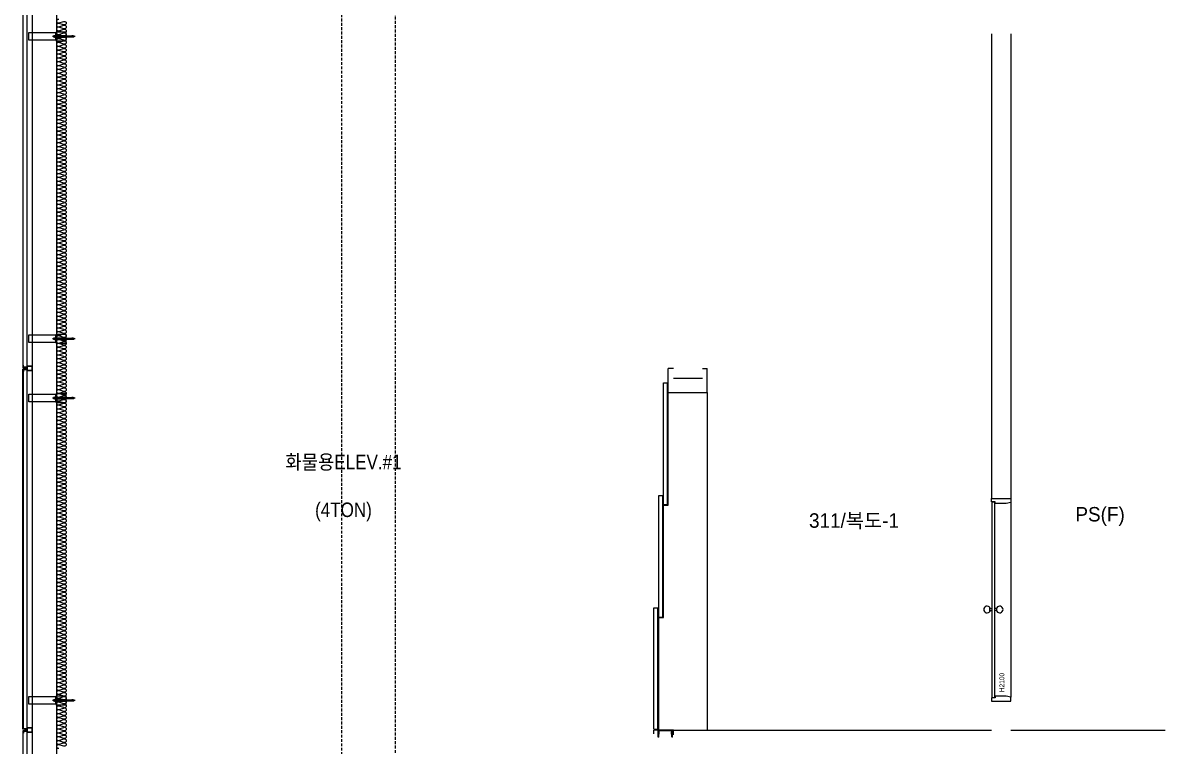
# Model space of a CAD drawing. Header units: millimetres. Extents: x -1320 to 172218, y -4077 to 50350.
# Drawn here: x 160350 to 172200, y 17583 to 25083 of the extents above; entities that cross this region are included whole.
import ezdxf
from ezdxf.enums import TextEntityAlignment as Align

# ---------------------------------------------------------------- set-up
doc = ezdxf.new("R2010")
doc.units = ezdxf.units.MM
doc.header["$LTSCALE"] = 60
doc.linetypes.add('HIDDENX2', pattern=[0.75, 0.5, -0.25])
for name, color, linetype in [('8', 8, 'Continuous'), ('A-ELE-3', 3, 'Continuous'), ('A-ELE-8', 8, 'Continuous'), ('A-ETC-8', 8, 'Continuous'), ('A-FIN', 6, 'Continuous'), ('A-WALL-D', 7, 'Continuous'), ('A-WID', 4, 'Continuous'), ('hidden', 9, 'HIDDENX2'), ('INSUL', 8, 'Continuous'), ('ISL', 251, 'Continuous')]:
    doc.layers.add(name, color=color, linetype=linetype)
doc.layers.add('NOPLOT', color=191, linetype='Continuous', plot=False)
doc.layers.add('NOPLOT-TEXT', color=11, linetype='Continuous', plot=False)
doc.styles.add('Gtx', font='')
doc.styles.get('Gtx').set_extended_font_data('Dotum')

# ---------------------------------------------------------------- blocks, each defined once
blk = doc.blocks.new('A$C7C3853E1')
at = {"layer": '8'}
for p, q in [((-350, 3560), (-350, 60)), ((54, 2393), (54, 3560)), ((104, 2393), (54, 2393)), ((104, 1227), (104, 2393)), ((154, 1227), (104, 1227)), ((154, 60), (154, 1227))]:
    blk.add_line(p, q, dxfattribs=at)
at = {"layer": 'A-ELE-3'}
for p, q in [((62, 2398), (62, 3660)), ((104, 3660), (62, 3660)), ((104, 2398), (104, 3660)), ((112, 1232), (112, 2493)), ((154, 2493), (112, 2493)), ((154, 1232), (154, 2493)), ((104, 2398), (62, 2398)), ((162, 70), (162, 1327)), ((204, 1327), (162, 1327)), ((204, 70), (204, 1327)), ((154, 1232), (112, 1232)), ((204, 70), (162, 70))]:
    blk.add_line(p, q, dxfattribs=at)
at = {"layer": 'A-WID'}
for p, q in [((-350, 3560), (-350, 3810)), ((-300, 3810), (-350, 3810)), ((0, 3810), (54, 3810)), ((54, 3560), (54, 3810)), ((54, 3560), (-350, 3560)), ((0, 60), (204, 60)), ((160, 60), (10, 60)), ((10, -15), (10, 60)), ((17, -10), (22, 43)), ((137, 54), (33, 54)), ((153, -10), (148, 43)), ((160, -15), (160, 60)), ((204, 20), (204, 60)), ((12, -15), (10, -15)), ((160, -15), (158, -15))]:
    blk.add_line(p, q, dxfattribs=at)
for centre, radius, start, end in [((33, 43), 11, 90, 175), ((137, 43), 11, 5, 90), ((12, -10), 5, 270, 355), ((158, -10), 5, 185, 270)]:
    blk.add_arc(centre, radius, start, end, dxfattribs=at)
at = {"layer": 'NOPLOT'}
blk.add_line((0, 3710), (-300, 3710), dxfattribs=at)
blk = doc.blocks.new('A$C632c858f')
at = {"layer": 'A-ETC-8'}
blk.add_arc((-3, 0), 24, 341.8248, 18.1752, dxfattribs=at)
blk.add_ellipse((34, 0), major_axis=(7.59, 0), ratio=0.987937, dxfattribs=at)
blk = doc.blocks.new('A$Cae507117')
at = {"layer": 'A-ETC-8'}
for points in [[(-50, 0), (-50, -50), (0, -50), (0, 0)], [(-46.8, -3.2), (-46.8, -46.8), (-3.2, -46.8), (-3.2, -3.2)]]:
    blk.add_lwpolyline(points, close=True, dxfattribs=at)
blk = doc.blocks.new('너트 M12')
for p, q in [((-9, 0), (9, 0)), ((-10, -9), (-10, -1)), ((9, -10), (-9, -10)), ((0, -8), (0, -1)), ((10, -1), (10, -9))]:
    blk.add_line(p, q)
for centre, start, end in [((-9, -1), 90, 180), ((-9, -9), 180, 270), ((9, -1), 0, 90), ((9, -9), 270, 0)]:
    blk.add_arc(centre, 0.5, start, end)
at = {"extrusion": (0, 0, -1)}
for centre, major_axis, ratio, start_param, end_param in [((-5, -1), (-4.75, 0.31), 0.185359, -0.024388, 3.141593), ((5, -1), (4.75, 0.31), 0.185108, 3.141593, 6.30754), ((-5, -9), (4.75, 0.31), 0.187111, 0, 3.166211), ((5, -9), (-4.75, 0.31), 0.185991, 3.117121, 6.283185)]:
    blk.add_ellipse(centre, major_axis=major_axis, ratio=ratio, start_param=start_param, end_param=end_param, dxfattribs=at)
blk = doc.blocks.new('A$C5ebcaad0')
at = {"layer": 'A-ETC-8'}
for p, q in [((-449, -225), (-214, -225)), ((-439, -220), (-439, -229)), ((-437, -219), (-437, -219)), ((-426, -220), (-437, -219)), ((-437, -231), (-426, -229)), ((-437, -231), (-437, -231)), ((-432, -220), (-432, -221)), ((-432, -229), (-432, -230)), ((-416, -219), (-431, -219)), ((-431, -222), (-429, -223)), ((-431, -228), (-429, -227)), ((-431, -231), (-416, -231)), ((-421, -224), (-428, -224)), ((-421, -226), (-428, -226)), ((-426, -220), (-412, -220)), ((-426, -229), (-412, -229)), ((-421, -223), (-421, -223)), ((-421, -227), (-421, -227)), ((-417, -227), (-417, -223)), ((-416, -219), (-413, -219)), ((-416, -231), (-413, -231)), ((-413, -219), (-413, -231)), ((-412, -231), (-412, -219)), ((-409, -219), (-412, -219)), ((-412, -231), (-409, -231)), ((-409, -231), (-409, -219)), ((-355, -219), (-409, -219)), ((-409, -231), (-355, -231)), ((-355, -219), (-246, -219)), ((-246, -231), (-355, -231)), ((-234, -219), (-226, -219)), ((-234, -220), (-224, -220)), ((-234, -229), (-224, -229)), ((-234, -231), (-226, -231)), ((-226, -231), (-226, -219)), ((-224, -220), (-226, -219)), ((-224, -229), (-226, -231)), ((-224, -229), (-224, -220))]:
    blk.add_line(p, q, dxfattribs=at)
for points in [[(-255, -180), (-255, -269), (-355, -269), (-355, -180)], [(34, -185), (-252, -185), (-252, -265), (34, -265)], [(-252, -265), (-246, -265), (-246, -185), (-252, -185)], [(-246, -210), (-246, -240), (-244, -240), (-244, -210)]]:
    blk.add_lwpolyline(points, close=True, dxfattribs=at)
blk.add_lwpolyline([(-252, -177), (-252, -272, -0.414214), (-253, -273), (-255, -273), (-255, -176), (-253, -176, -0.414214)], format="xyb", close=True, dxfattribs=at)
for centre, radius, start, end in [((-437, -220), 1.5, 90, 180), ((-437, -229), 1.5, 180, 270), ((-431, -220), 1, 90, 180), ((-431, -221), 1, 180, 236.3099), ((-431, -229), 1, 123.6901, 180), ((-431, -230), 1, 180, 270), ((-428, -221), 3, 236.3099, 270), ((-428, -229), 3, 90, 123.6901), ((-419, -223), 2, 90, 180), ((-421, -223), 0.5, 270, 0), ((-421, -227), 0.5, 0, 90), ((-419, -227), 2, 180, 270), ((-419, -223), 2, 0, 90), ((-419, -227), 2, 270, 0)]:
    blk.add_arc(centre, radius, start, end, dxfattribs=at)
at = {"layer": 'A-ETC-8', "xscale": -1, "rotation": 90}
blk.add_blockref('너트 M12', (-244, -225), dxfattribs=at)
blk = doc.blocks.new('A$Cb75091eb')
at = {"layer": 'A-ELE-8', "ltscale": 20}
blk.add_line((282, 2058, 0), (282, 42), dxfattribs=at)
at = {"layer": 'A-WID'}
for p, q in [((65, 932), (65, 968)), ((65, 960), (85, 960)), ((135, 960), (115, 960)), ((135, 932), (135, 968)), ((65, 940), (85, 940)), ((135, 940), (115, 940))]:
    blk.add_line(p, q, dxfattribs=at)
at = {"layer": 'A-WID', "elevation": 0}
for points in [[(82, 2100), (282, 2100), (282, 2058), (282, 2058), (232, 2050), (218, 2050), (218, 2050), (117, 2050), (117, 2065), (82, 2065), (82, 2073), (82, 2073), (82, 2100)], [(85, 2062), (85, 38), (115, 38), (115, 2062)], [(82, 0), (282, 0), (282, 42), (282, 42), (232, 50), (218, 50), (218, 50), (117, 50), (117, 35), (82, 35), (82, 27), (82, 27), (82, 0)]]:
    blk.add_lwpolyline(points, close=True, dxfattribs=at)
at = {"layer": 'A-WID'}
for centre, start, end in [((35, 950), 31.0027, 328.9973), ((165, 950), 211.0027, 148.9973)]:
    blk.add_arc(centre, 35, start, end, dxfattribs=at)
at = {"layer": 'NOPLOT', "color": 1, "style": 'Gtx'}
blk.add_text('H2100', height=50, rotation=90, dxfattribs=at).set_placement((213, 91))

msp = doc.modelspace()

# ---------------------------------------------------------------- linework, layer by layer
at = {"layer": 'A-ETC-8'}
for p, q in [((160395, 680), (160395, 47070, 0)), ((160445, 47070, 0), (160445, 680))]:
    msp.add_line(p, q, dxfattribs=at)
at = {"layer": 'A-ETC-8', "elevation": 0}
for points in [[(160358, 21511), (160393, 21511), (160393, 21501), (160395, 21501), (160395, 21513), (160360, 21513, 0.226541), (160356, 21517), (160356, 21532), (160354, 21532), (160354, 21515, -0.414214)], [(160358, 21489), (160393, 21489), (160393, 21499), (160395, 21499), (160395, 21487), (160360, 21487, -0.226541), (160356, 21483), (160356, 21468), (160354, 21468), (160354, 21485, 0.414214)], [(160358, 17761), (160393, 17761), (160393, 17751), (160395, 17751), (160395, 17763), (160360, 17763, 0.226541), (160356, 17767), (160356, 17782), (160354, 17782), (160354, 17765, -0.414214)], [(160358, 17738), (160393, 17738), (160393, 17749), (160395, 17749), (160395, 17737), (160360, 17737, -0.226541), (160356, 17733), (160356, 17718), (160354, 17718), (160354, 17735, 0.414214)]]:
    msp.add_lwpolyline(points, format="xyb", close=True, dxfattribs=at)
at = {"layer": 'A-FIN'}
for p, q in [((167100, 17750), (170400, 17750)), ((167100, 17700), (167100, 17750)), ((170600, 17750), (172200, 17750))]:
    msp.add_line(p, q, dxfattribs=at)
at = {"layer": 'A-FIN', "elevation": 0}
for points in [[(160391, 25238), (160391, 25242), (160350, 25242), (160350, 21507), (160391, 21507), (160391, 21511), (160354, 21511), (160354, 25238), (160391, 25238)], [(160391, 17761), (160391, 17758), (160350, 17758), (160350, 21493), (160391, 21493), (160391, 21489), (160354, 21489), (160354, 17761), (160391, 17761)], [(160391, 17738), (160391, 17742), (160350, 17742), (160350, 14757), (160391, 14757), (160391, 14761), (160354, 14761), (160354, 17738), (160391, 17738)]]:
    msp.add_lwpolyline(points, close=True, dxfattribs=at)
at = {"layer": 'A-WALL-D'}
for p, q in [((170400, 24970), (170400, 20150)), ((170600, 24970), (170600, 20150)), ((170400, 20150), (170600, 20150))]:
    msp.add_line(p, q, dxfattribs=at)
at = {"layer": 'hidden'}
for p, q in [((164215, 1898), (164215, 48810, 0)), ((163655, 47942, 0), (163655, 1898))]:
    msp.add_line(p, q, dxfattribs=at)
at = {"layer": 'INSUL'}
msp.add_line((160700, 47000), (160700, -2250), dxfattribs=at)
at = {"layer": 'ISL', "elevation": 0}
msp.add_lwpolyline([(160724, 25118, 1.372593), (160724, 25082), (160776, 25098, -0.509267), (160800, 25080, -0.509267), (160776, 25062), (160724, 25078, 1.372593), (160724, 25042), (160776, 25058, -0.509267), (160800, 25040, -0.509267), (160776, 25022), (160724, 25038, 1.372593), (160724, 25002), (160776, 25018, -0.509267), (160800, 25000, -0.509267), (160776, 24982), (160724, 24998, 1.372593), (160724, 24962), (160776, 24978, -0.509267), (160800, 24960, -0.509267), (160776, 24942), (160724, 24958, 1.372593), (160724, 24922), (160776, 24938, -0.509267), (160800, 24920, -0.509267), (160776, 24902), (160724, 24918, 1.372593), (160724, 24882), (160776, 24898, -0.509267), (160800, 24880, -0.509267), (160776, 24862), (160724, 24878, 1.372593), (160724, 24842), (160776, 24858, -0.509267), (160800, 24840, -0.509267), (160776, 24822), (160724, 24838, 1.372593), (160724, 24802), (160776, 24818, -0.509267), (160800, 24800, -0.509267), (160776, 24782), (160724, 24798, 1.372593), (160724, 24762), (160776, 24778, -0.509267), (160800, 24760, -0.509267), (160776, 24742), (160724, 24758, 1.372593), (160724, 24722), (160776, 24738, -0.509267), (160800, 24720, -0.509267), (160776, 24702), (160724, 24718, 1.372593), (160724, 24682), (160776, 24698, -0.509267), (160800, 24680, -0.509267), (160776, 24662), (160724, 24678, 1.372593), (160724, 24642), (160776, 24658, -0.509267), (160800, 24640, -0.509267), (160776, 24622), (160724, 24638, 1.372593), (160724, 24602), (160776, 24618, -0.509267), (160800, 24600, -0.509267), (160776, 24582), (160724, 24598, 1.372593), (160724, 24562), (160776, 24578, -0.509267), (160800, 24560, -0.509267), (160776, 24542), (160724, 24558, 1.372593), (160724, 24522), (160776, 24538, -0.509267), (160800, 24520, -0.509267), (160776, 24502), (160724, 24518, 1.372593), (160724, 24482), (160776, 24498, -0.509267), (160800, 24480, -0.509267), (160776, 24462), (160724, 24478, 1.372593), (160724, 24442), (160776, 24458, -0.509267), (160800, 24440, -0.509267), (160776, 24422), (160724, 24438, 1.372593), (160724, 24402), (160776, 24418, -0.509267), (160800, 24400, -0.509267), (160776, 24382), (160724, 24398, 1.372593), (160724, 24362), (160776, 24378, -0.509267), (160800, 24360, -0.509267), (160776, 24342), (160724, 24358, 1.372593), (160724, 24322), (160776, 24338, -0.509267), (160800, 24320, -0.509267), (160776, 24302), (160724, 24318, 1.372593), (160724, 24282), (160776, 24298, -0.509267), (160800, 24280, -0.509267), (160776, 24262), (160724, 24278, 1.372593), (160724, 24242), (160776, 24258, -0.509267), (160800, 24240, -0.509267), (160776, 24222), (160724, 24238, 1.372593), (160724, 24202), (160776, 24218, -0.509267), (160800, 24200, -0.509267), (160776, 24182), (160724, 24198, 1.372593), (160724, 24162), (160776, 24178, -0.509267), (160800, 24160, -0.509267), (160776, 24142), (160724, 24158, 1.372593), (160724, 24122), (160776, 24138, -0.509267), (160800, 24120, -0.509267), (160776, 24102), (160724, 24118, 1.372593), (160724, 24082), (160776, 24098, -0.509267), (160800, 24080, -0.509267), (160776, 24062), (160724, 24078, 1.372593), (160724, 24042), (160776, 24058, -0.509267), (160800, 24040, -0.509267), (160776, 24022), (160724, 24038, 1.372593), (160724, 24002), (160776, 24018, -0.509267), (160800, 24000, -0.509267), (160776, 23982), (160724, 23998, 1.372593), (160724, 23962), (160776, 23978, -0.509267), (160800, 23960, -0.509267), (160776, 23942), (160724, 23958, 1.372593), (160724, 23922), (160776, 23938, -0.509267), (160800, 23920, -0.509267), (160776, 23902), (160724, 23918, 1.372593), (160724, 23882), (160776, 23898, -0.509267), (160800, 23880, -0.509267), (160776, 23862), (160724, 23878, 1.372593), (160724, 23842), (160776, 23858, -0.509267), (160800, 23840, -0.509267), (160776, 23822), (160724, 23838, 1.372593), (160724, 23802), (160776, 23818, -0.509267), (160800, 23800, -0.509267), (160776, 23782), (160724, 23798, 1.372593), (160724, 23762), (160776, 23778, -0.509267), (160800, 23760, -0.509267), (160776, 23742), (160724, 23758, 1.372593), (160724, 23722), (160776, 23738, -0.509267), (160800, 23720, -0.509267), (160776, 23702), (160724, 23718, 1.372593), (160724, 23682), (160776, 23698, -0.509267), (160800, 23680, -0.509267), (160776, 23662), (160724, 23678, 1.372593), (160724, 23642), (160776, 23658, -0.509267), (160800, 23640, -0.509267), (160776, 23622), (160724, 23638, 1.372593), (160724, 23602), (160776, 23618, -0.509267), (160800, 23600, -0.509267), (160776, 23582), (160724, 23598, 1.372593), (160724, 23562), (160776, 23578, -0.509267), (160800, 23560, -0.509267), (160776, 23542), (160724, 23558, 1.372593), (160724, 23522), (160776, 23538, -0.509267), (160800, 23520, -0.509267), (160776, 23502), (160724, 23518, 1.372593), (160724, 23482), (160776, 23498, -0.509267), (160800, 23480, -0.509267), (160776, 23462), (160724, 23478, 1.372593), (160724, 23442), (160776, 23458, -0.509267), (160800, 23440, -0.509267), (160776, 23422), (160724, 23438, 1.372593), (160724, 23402), (160776, 23418, -0.509267), (160800, 23400, -0.509267), (160776, 23382), (160724, 23398, 1.372593), (160724, 23362), (160776, 23378, -0.509267), (160800, 23360, -0.509267), (160776, 23342), (160724, 23358, 1.372593), (160724, 23322), (160776, 23338, -0.509267), (160800, 23320, -0.509267), (160776, 23302), (160724, 23318, 1.372593), (160724, 23282), (160776, 23298, -0.509267), (160800, 23280, -0.509267), (160776, 23262), (160724, 23278, 1.372593), (160724, 23242), (160776, 23258, -0.509267), (160800, 23240, -0.509267), (160776, 23222), (160724, 23238, 1.372593), (160724, 23202), (160776, 23218, -0.509267), (160800, 23200, -0.509267), (160776, 23182), (160724, 23198, 1.372593), (160724, 23162), (160776, 23178, -0.509267), (160800, 23160, -0.509267), (160776, 23142), (160724, 23158, 1.372593), (160724, 23122), (160776, 23138, -0.509267), (160800, 23120, -0.509267), (160776, 23102), (160724, 23118, 1.372593), (160724, 23082), (160776, 23098, -0.509267), (160800, 23080, -0.509267), (160776, 23062), (160724, 23078, 1.372593), (160724, 23042), (160776, 23058, -0.509267), (160800, 23040, -0.509267), (160776, 23022), (160724, 23038, 1.372593), (160724, 23002), (160776, 23018, -0.509267), (160800, 23000, -0.509267), (160776, 22982), (160724, 22998, 1.372593), (160724, 22962), (160776, 22978, -0.509267), (160800, 22960, -0.509267), (160776, 22942), (160724, 22958, 1.372593), (160724, 22922), (160776, 22938, -0.509267), (160800, 22920, -0.509267), (160776, 22902), (160724, 22918, 1.372593), (160724, 22882), (160776, 22898, -0.509267), (160800, 22880, -0.509267), (160776, 22862), (160724, 22878, 1.372593), (160724, 22842), (160776, 22858, -0.509267), (160800, 22840, -0.509267), (160776, 22822), (160724, 22838, 1.372593), (160724, 22802), (160776, 22818, -0.509267), (160800, 22800, -0.509267), (160776, 22782), (160724, 22798, 1.372593), (160724, 22762), (160776, 22778, -0.509267), (160800, 22760, -0.509267), (160776, 22742), (160724, 22758, 1.372593), (160724, 22722), (160776, 22738, -0.509267), (160800, 22720, -0.509267), (160776, 22702), (160724, 22718, 1.372593), (160724, 22682), (160776, 22698, -0.509267), (160800, 22680, -0.509267), (160776, 22662), (160724, 22678, 1.372593), (160724, 22642), (160776, 22658, -0.509267), (160800, 22640, -0.509267), (160776, 22622), (160724, 22638, 1.372593), (160724, 22602), (160776, 22618, -0.509267), (160800, 22600, -0.509267), (160776, 22582), (160724, 22598, 1.372593), (160724, 22562), (160776, 22578, -0.509267), (160800, 22560, -0.509267), (160776, 22542), (160724, 22558, 1.372593), (160724, 22522), (160776, 22538, -0.509267), (160800, 22520, -0.509267), (160776, 22502), (160724, 22518, 1.372593), (160724, 22482), (160776, 22498, -0.509267), (160800, 22480, -0.509267), (160776, 22462), (160724, 22478, 1.372593), (160724, 22442), (160776, 22458, -0.509267), (160800, 22440, -0.509267), (160776, 22422), (160724, 22438, 1.372593), (160724, 22402), (160776, 22418, -0.509267), (160800, 22400, -0.509267), (160776, 22382), (160724, 22398, 1.372593), (160724, 22362), (160776, 22378, -0.509267), (160800, 22360, -0.509267), (160776, 22342), (160724, 22358, 1.372593), (160724, 22322), (160776, 22338, -0.509267), (160800, 22320, -0.509267), (160776, 22302), (160724, 22318, 1.372593), (160724, 22282), (160776, 22298, -0.509267), (160800, 22280, -0.509267), (160776, 22262), (160724, 22278, 1.372593), (160724, 22242), (160776, 22258, -0.509267), (160800, 22240, -0.509267), (160776, 22222), (160724, 22238, 1.372593), (160724, 22202), (160776, 22218, -0.509267), (160800, 22200, -0.509267), (160776, 22182), (160724, 22198, 1.372593), (160724, 22162), (160776, 22178, -0.509267), (160800, 22160, -0.509267), (160776, 22142), (160724, 22158, 1.372593), (160724, 22122), (160776, 22138, -0.509267), (160800, 22120, -0.509267), (160776, 22102), (160724, 22118, 1.372593), (160724, 22082), (160776, 22098, -0.509267), (160800, 22080, -0.509267), (160776, 22062), (160724, 22078, 1.372593), (160724, 22042), (160776, 22058, -0.509267), (160800, 22040, -0.509267), (160776, 22022), (160724, 22038, 1.372593), (160724, 22002), (160776, 22018, -0.509267), (160800, 22000, -0.509267), (160776, 21982), (160724, 21998, 1.372593), (160724, 21962), (160776, 21978, -0.509267), (160800, 21960, -0.509267), (160776, 21942), (160724, 21958, 1.372593), (160724, 21922), (160776, 21938, -0.509267), (160800, 21920, -0.509267), (160776, 21902), (160724, 21918, 1.372593), (160724, 21882), (160776, 21898, -0.509267), (160800, 21880, -0.509267), (160776, 21862), (160724, 21878, 1.372593), (160724, 21842), (160776, 21858, -0.509267), (160800, 21840, -0.509267), (160776, 21822), (160724, 21838, 1.372593), (160724, 21802), (160776, 21818, -0.509267), (160800, 21800, -0.509267), (160776, 21782), (160724, 21798, 1.372593), (160724, 21762), (160776, 21778, -0.509267), (160800, 21760, -0.509267), (160776, 21742), (160724, 21758, 1.372593), (160724, 21722), (160776, 21738, -0.509267), (160800, 21720, -0.509267), (160776, 21702), (160724, 21718, 1.372593), (160724, 21682), (160776, 21698, -0.509267), (160800, 21680, -0.509267), (160776, 21662), (160724, 21678, 1.372593), (160724, 21642), (160776, 21658, -0.509267), (160800, 21640, -0.509267), (160776, 21622), (160724, 21638, 1.372593), (160724, 21602), (160776, 21618, -0.509267), (160800, 21600, -0.509267), (160776, 21582), (160724, 21598, 1.372593), (160724, 21562), (160776, 21578, -0.509267), (160800, 21560, -0.509267), (160776, 21542), (160724, 21558, 1.372593), (160724, 21522), (160776, 21538, -0.509267), (160800, 21520, -0.509267), (160776, 21502), (160724, 21518, 1.372593), (160724, 21482), (160776, 21498, -0.509267), (160800, 21480, -0.509267), (160776, 21462), (160724, 21478, 1.372593), (160724, 21442), (160776, 21458, -0.509267), (160800, 21440, -0.509267), (160776, 21422), (160724, 21438, 1.372593), (160724, 21402), (160776, 21418, -0.509267), (160800, 21400, -0.509267), (160776, 21382), (160724, 21398, 1.372593), (160724, 21362), (160776, 21378, -0.509267), (160800, 21360, -0.509267), (160776, 21342), (160724, 21358, 1.372593), (160724, 21322), (160776, 21338, -0.509267), (160800, 21320, -0.509267), (160776, 21302), (160724, 21318, 1.372593), (160724, 21282), (160776, 21298, -0.509267), (160800, 21280, -0.509267), (160776, 21262), (160724, 21278, 1.372593), (160724, 21242), (160776, 21258, -0.509267), (160800, 21240, -0.509267), (160776, 21222), (160724, 21238, 1.372593), (160724, 21202), (160776, 21218, -0.509267), (160800, 21200, -0.509267), (160776, 21182), (160724, 21198, 1.372593), (160724, 21162), (160776, 21178, -0.509267), (160800, 21160, -0.509267), (160776, 21142), (160724, 21158, 1.372593), (160724, 21122), (160776, 21138, -0.509267), (160800, 21120, -0.509267), (160776, 21102), (160724, 21118, 1.372593), (160724, 21082), (160776, 21098, -0.509267), (160800, 21080, -0.509267), (160776, 21062), (160724, 21078, 1.372593), (160724, 21042), (160776, 21058, -0.509267), (160800, 21040, -0.509267), (160776, 21022), (160724, 21038, 1.372593), (160724, 21002), (160776, 21018, -0.509267), (160800, 21000, -0.509267), (160776, 20982), (160724, 20998, 1.372593), (160724, 20962), (160776, 20978, -0.509267), (160800, 20960, -0.509267), (160776, 20942), (160724, 20958, 1.372593), (160724, 20922), (160776, 20938, -0.509267), (160800, 20920, -0.509267), (160776, 20902), (160724, 20918, 1.372593), (160724, 20882), (160776, 20898, -0.509267), (160800, 20880, -0.509267), (160776, 20862), (160724, 20878, 1.372593), (160724, 20842), (160776, 20858, -0.509267), (160800, 20840, -0.509267), (160776, 20822), (160724, 20838, 1.372593), (160724, 20802), (160776, 20818, -0.509267), (160800, 20800, -0.509267), (160776, 20782), (160724, 20798, 1.372593), (160724, 20762), (160776, 20778, -0.509267), (160800, 20760, -0.509267), (160776, 20742), (160724, 20758, 1.372593), (160724, 20722), (160776, 20738, -0.509267), (160800, 20720, -0.509267), (160776, 20702), (160724, 20718, 1.372593), (160724, 20682), (160776, 20698, -0.509267), (160800, 20680, -0.509267), (160776, 20662), (160724, 20678, 1.372593), (160724, 20642), (160776, 20658, -0.509267), (160800, 20640, -0.509267), (160776, 20622), (160724, 20638, 1.372593), (160724, 20602), (160776, 20618, -0.509267), (160800, 20600, -0.509267), (160776, 20582), (160724, 20598, 1.372593), (160724, 20562), (160776, 20578, -0.509267), (160800, 20560, -0.509267), (160776, 20542), (160724, 20558, 1.372593), (160724, 20522), (160776, 20538, -0.509267), (160800, 20520, -0.509267), (160776, 20502), (160724, 20518, 1.372593), (160724, 20482), (160776, 20498, -0.509267), (160800, 20480, -0.509267), (160776, 20462), (160724, 20478, 1.372593), (160724, 20442), (160776, 20458, -0.509267), (160800, 20440, -0.509267), (160776, 20422), (160724, 20438, 1.372593), (160724, 20402), (160776, 20418, -0.509267), (160800, 20400, -0.509267), (160776, 20382), (160724, 20398, 1.372593), (160724, 20362), (160776, 20378, -0.509267), (160800, 20360, -0.509267), (160776, 20342), (160724, 20358, 1.372593), (160724, 20322), (160776, 20338, -0.509267), (160800, 20320, -0.509267), (160776, 20302), (160724, 20318, 1.372593), (160724, 20282), (160776, 20298, -0.509267), (160800, 20280, -0.509267), (160776, 20262), (160724, 20278, 1.372593), (160724, 20242), (160776, 20258, -0.509267), (160800, 20240, -0.509267), (160776, 20222), (160724, 20238, 1.372593), (160724, 20202), (160776, 20218, -0.509267), (160800, 20200, -0.509267), (160776, 20182), (160724, 20198, 1.372593), (160724, 20162), (160776, 20178, -0.509267), (160800, 20160, -0.509267), (160776, 20142), (160724, 20158, 1.372593), (160724, 20122), (160776, 20138, -0.509267), (160800, 20120, -0.509267), (160776, 20102), (160724, 20118, 1.372593), (160724, 20082), (160776, 20098, -0.509267), (160800, 20080, -0.509267), (160776, 20062), (160724, 20078, 1.372593), (160724, 20042), (160776, 20058, -0.509267), (160800, 20040, -0.509267), (160776, 20022), (160724, 20038, 1.372593), (160724, 20002), (160776, 20018, -0.509267), (160800, 20000, -0.509267), (160776, 19982), (160724, 19998, 1.372593), (160724, 19962), (160776, 19978, -0.509267), (160800, 19960, -0.509267), (160776, 19942), (160724, 19958, 1.372593), (160724, 19922), (160776, 19938, -0.509267), (160800, 19920, -0.509267), (160776, 19902), (160724, 19918, 1.372593), (160724, 19882), (160776, 19898, -0.509267), (160800, 19880, -0.509267), (160776, 19862), (160724, 19878, 1.372593), (160724, 19842), (160776, 19858, -0.509267), (160800, 19840, -0.509267), (160776, 19822), (160724, 19838, 1.372593), (160724, 19802), (160776, 19818, -0.509267), (160800, 19800, -0.509267), (160776, 19782), (160724, 19798, 1.372593), (160724, 19762), (160776, 19778, -0.509267), (160800, 19760, -0.509267), (160776, 19742), (160724, 19758, 1.372593), (160724, 19722), (160776, 19738, -0.509267), (160800, 19720, -0.509267), (160776, 19702), (160724, 19718, 1.372593), (160724, 19682), (160776, 19698, -0.509267), (160800, 19680, -0.509267), (160776, 19662), (160724, 19678, 1.372593), (160724, 19642), (160776, 19658, -0.509267), (160800, 19640, -0.509267), (160776, 19622), (160724, 19638, 1.372593), (160724, 19602), (160776, 19618, -0.509267), (160800, 19600, -0.509267), (160776, 19582), (160724, 19598, 1.372593), (160724, 19562), (160776, 19578, -0.509267), (160800, 19560, -0.509267), (160776, 19542), (160724, 19558, 1.372593), (160724, 19522), (160776, 19538, -0.509267), (160800, 19520, -0.509267), (160776, 19502), (160724, 19518, 1.372593), (160724, 19482), (160776, 19498, -0.509267), (160800, 19480, -0.509267), (160776, 19462), (160724, 19478, 1.372593), (160724, 19442), (160776, 19458, -0.509267), (160800, 19440, -0.509267), (160776, 19422), (160724, 19438, 1.372593), (160724, 19402), (160776, 19418, -0.509267), (160800, 19400, -0.509267), (160776, 19382), (160724, 19398, 1.372593), (160724, 19362), (160776, 19378, -0.509267), (160800, 19360, -0.509267), (160776, 19342), (160724, 19358, 1.372593), (160724, 19322), (160776, 19338, -0.509267), (160800, 19320, -0.509267), (160776, 19302), (160724, 19318, 1.372593), (160724, 19282), (160776, 19298, -0.509267), (160800, 19280, -0.509267), (160776, 19262), (160724, 19278, 1.372593), (160724, 19242), (160776, 19258, -0.509267), (160800, 19240, -0.509267), (160776, 19222), (160724, 19238, 1.372593), (160724, 19202), (160776, 19218, -0.509267), (160800, 19200, -0.509267), (160776, 19182), (160724, 19198, 1.372593), (160724, 19162), (160776, 19178, -0.509267), (160800, 19160, -0.509267), (160776, 19142), (160724, 19158, 1.372593), (160724, 19122), (160776, 19138, -0.509267), (160800, 19120, -0.509267), (160776, 19102), (160724, 19118, 1.372593), (160724, 19082), (160776, 19098, -0.509267), (160800, 19080, -0.509267), (160776, 19062), (160724, 19078, 1.372593), (160724, 19042), (160776, 19058, -0.509267), (160800, 19040, -0.509267), (160776, 19022), (160724, 19038, 1.372593), (160724, 19002), (160776, 19018, -0.509267), (160800, 19000, -0.509267), (160776, 18982), (160724, 18998, 1.372593), (160724, 18962), (160776, 18978, -0.509267), (160800, 18960, -0.509267), (160776, 18942), (160724, 18958, 1.372593), (160724, 18922), (160776, 18938, -0.509267), (160800, 18920, -0.509267), (160776, 18902), (160724, 18918, 1.372593), (160724, 18882), (160776, 18898, -0.509267), (160800, 18880, -0.509267), (160776, 18862), (160724, 18878, 1.372593), (160724, 18842), (160776, 18858, -0.509267), (160800, 18840, -0.509267), (160776, 18822), (160724, 18838, 1.372593), (160724, 18802), (160776, 18818, -0.509267), (160800, 18800, -0.509267), (160776, 18782), (160724, 18798, 1.372593), (160724, 18762), (160776, 18778, -0.509267), (160800, 18760, -0.509267), (160776, 18742), (160724, 18758, 1.372593), (160724, 18722), (160776, 18738, -0.509267), (160800, 18720, -0.509267), (160776, 18702), (160724, 18718, 1.372593), (160724, 18682), (160776, 18698, -0.509267), (160800, 18680, -0.509267), (160776, 18662), (160724, 18678, 1.372593), (160724, 18642), (160776, 18658, -0.509267), (160800, 18640, -0.509267), (160776, 18622), (160724, 18638, 1.372593), (160724, 18602), (160776, 18618, -0.509267), (160800, 18600, -0.509267), (160776, 18582), (160724, 18598, 1.372593), (160724, 18562), (160776, 18578, -0.509267), (160800, 18560, -0.509267), (160776, 18542), (160724, 18558, 1.372593), (160724, 18522), (160776, 18538, -0.509267), (160800, 18520, -0.509267), (160776, 18502), (160724, 18518, 1.372593), (160724, 18482), (160776, 18498, -0.509267), (160800, 18480, -0.509267), (160776, 18462), (160724, 18478, 1.372593), (160724, 18442), (160776, 18458, -0.509267), (160800, 18440, -0.509267), (160776, 18422), (160724, 18438, 1.372593), (160724, 18402), (160776, 18418, -0.509267), (160800, 18400, -0.509267), (160776, 18382), (160724, 18398, 1.372593), (160724, 18362), (160776, 18378, -0.509267), (160800, 18360, -0.509267), (160776, 18342), (160724, 18358, 1.372593), (160724, 18322), (160776, 18338, -0.509267), (160800, 18320, -0.509267), (160776, 18302), (160724, 18318, 1.372593), (160724, 18282), (160776, 18298, -0.509267), (160800, 18280, -0.509267), (160776, 18262), (160724, 18278, 1.372593), (160724, 18242), (160776, 18258, -0.509267), (160800, 18240, -0.509267), (160776, 18222), (160724, 18238, 1.372593), (160724, 18202), (160776, 18218, -0.509267), (160800, 18200, -0.509267), (160776, 18182), (160724, 18198, 1.372593), (160724, 18162), (160776, 18178, -0.509267), (160800, 18160, -0.509267), (160776, 18142), (160724, 18158, 1.372593), (160724, 18122), (160776, 18138, -0.509267), (160800, 18120, -0.509267), (160776, 18102), (160724, 18118, 1.372593), (160724, 18082), (160776, 18098, -0.509267), (160800, 18080, -0.509267), (160776, 18062), (160724, 18078, 1.372593), (160724, 18042), (160776, 18058, -0.509267), (160800, 18040, -0.509267), (160776, 18022), (160724, 18038, 1.372593), (160724, 18002), (160776, 18018, -0.509267), (160800, 18000, -0.509267), (160776, 17982), (160724, 17998, 1.372593), (160724, 17962), (160776, 17978, -0.509267), (160800, 17960, -0.509267), (160776, 17942), (160724, 17958, 1.372593), (160724, 17922), (160776, 17938, -0.509267), (160800, 17920, -0.509267), (160776, 17902), (160724, 17918, 1.372593), (160724, 17882), (160776, 17898, -0.509267), (160800, 17880, -0.509267), (160776, 17862), (160724, 17878, 1.372593), (160724, 17842), (160776, 17858, -0.509267), (160800, 17840, -0.509267), (160776, 17822), (160724, 17838, 1.372593), (160724, 17802), (160776, 17818, -0.509267), (160800, 17800, -0.509267), (160776, 17782), (160724, 17798, 1.372593), (160724, 17762), (160776, 17778, -0.509267), (160800, 17760, -0.509267), (160776, 17742), (160724, 17758, 1.372593), (160724, 17722), (160776, 17738, -0.509267), (160800, 17720, -0.509267), (160776, 17702), (160724, 17718, 1.372593), (160724, 17682), (160776, 17698, -0.509267), (160800, 17680, -0.509267), (160776, 17662), (160724, 17678, 1.372593), (160724, 17642), (160776, 17658, -0.509267), (160800, 17640, -0.509267), (160776, 17622), (160724, 17638, 1.372593), (160724, 17602), (160776, 17618, -0.509267), (160800, 17600, -0.509267), (160776, 17582), (160724, 17598, 1.372593), (160724, 17562)], format="xyb", dxfattribs=at)

# ---------------------------------------------------------------- block references
at = {"layer": 'A-ELE-8', "xscale": -1}
msp.add_blockref('A$C7C3853E1', (167100, 17690), dxfattribs=at)
at = {"layer": 'A-ETC-8', "xscale": -1}
for p in [(160445, 25167), (160445, 22032), (160445, 21417), (160445, 18282)]:
    msp.add_blockref('A$C5ebcaad0', p, dxfattribs=at)
at = {"layer": 'A-ETC-8'}
msp.add_blockref('A$C632c858f', (160350, 21500), dxfattribs=at)
at = {"layer": 'A-ETC-8', "xscale": -1, "rotation": 180}
for name, p in [('A$Cae507117', (160445, 21475)), ('A$C632c858f', (160350, 17750)), ('A$Cae507117', (160445, 17725))]:
    msp.add_blockref(name, p, dxfattribs=at)
at = {"layer": 'A-WID'}
msp.add_blockref('A$Cb75091eb', (170318, 18050), dxfattribs=at)

# ---------------------------------------------------------------- texts
at = {"layer": 'NOPLOT-TEXT', "style": 'Gtx', "width": 0.9}
for s, p in [('화물용ELEV.#1', (163676, 20529, 0)), ('(4TON)', (163676, 20034, 0))]:
    msp.add_text(s, height=150, dxfattribs=at).set_placement(p, align=Align.MIDDLE_CENTER)
at = {"layer": 'NOPLOT-TEXT', "style": 'Gtx'}
for s, p in [('PS(F)', (171525, 19969)), ('311/복도-1', (168972, 19922, 0))]:
    msp.add_text(s, height=150, dxfattribs=at).set_placement(p, align=Align.MIDDLE)

doc.saveas('drawing.dxf')
